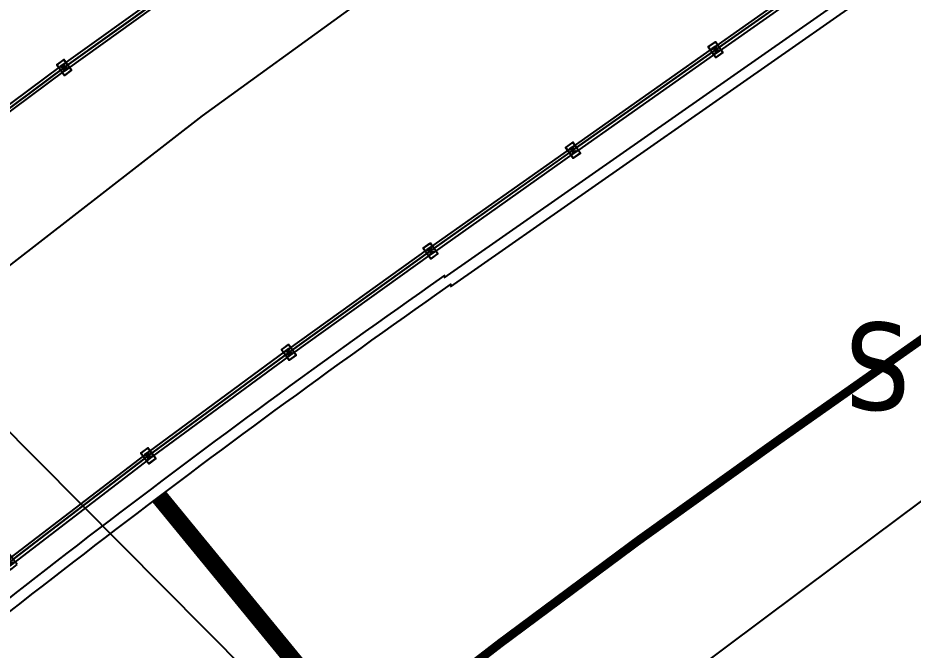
# Model space of a CAD drawing. Extents: x 421500 to 422711, y 436000 to 437000.
# Drawn here: x 422014.21 to 422024.48, y 436547.38 to 436554.63 of the extents above; entities that cross this region are included whole.
import ezdxf

# ---------------------------------------------------------------- set-up
doc = ezdxf.new("R2010")
doc.units = 0
doc.linetypes.add('1001', pattern=[2, 1, 0, 1])
doc.linetypes.add('10041', pattern=[9, 6, -3])
doc.layers.get('0').update_dxf_attribs({"color": 210})
for name, color, linetype in [('716709-ExBase$0$XC-LCCCarriageway', 251, 'Continuous'), ('Lines', 1, 'Continuous'), ('Pr-Kerb', 2, 'Continuous'), ('Pr-KerbEdge', 8, 'Continuous'), ('Pr-PGR', 7, 'Continuous'), ('Pr-PGR-Panels', 4, 'Continuous'), ('XREF UTC_716709_AJB_1b$0$phases', 6, 'Continuous'), ('z-dwgnotes', 11, 'Continuous')]:
    doc.layers.add(name, color=color, linetype=linetype)
doc.styles.add('XREF UTC_716709_AJB_1b$0$KTS_TAHOMA', font='tahoma.ttf')

# ---------------------------------------------------------------- blocks, each defined once
blk = doc.blocks.new('plan-pgr-2')
for p, q in [((0, 0), (2, 0)), ((1.975, 0.035), (0.025, 0.035)), ((1.975, -0.035), (0.025, -0.035))]:
    blk.add_line(p, q)
for points in [[(0.05, -0.075), (0.05, 0.075), (-0.05, 0.075), (-0.05, -0.075)], [(2.05, 0.075), (2.05, -0.075), (1.95, -0.075), (1.95, 0.075)]]:
    blk.add_lwpolyline(points, close=True)
at = {"flags": 128}
for points in [[(-0.025, 0.035), (0.025, 0.035), (0.025, 0.025), (0.005, 0.025), (0.005, -0.025), (0.025, -0.025), (0.025, -0.035), (-0.025, -0.035), (-0.025, -0.025), (-0.005, -0.025), (-0.005, 0.025), (-0.025, 0.025)], [(1.975, 0.035), (2.025, 0.035), (2.025, 0.025), (2.005, 0.025), (2.005, -0.025), (2.025, -0.025), (2.025, -0.035), (1.975, -0.035), (1.975, -0.025), (1.995, -0.025), (1.995, 0.025), (1.975, 0.025)]]:
    blk.add_lwpolyline(points, close=True, dxfattribs=at)
for centre in [(0, 0), (2, 0)]:
    blk.add_circle(centre, 0.0025)

msp = doc.modelspace()

# ---------------------------------------------------------------- linework, layer by layer
at = {"layer": '716709-ExBase$0$XC-LCCCarriageway', "flags": 128}
for points in [[(422005.136, 436528.391), (422006.715, 436531.213), (422009.102, 436534.897), (422011.893, 436538.285), (422012.551, 436538.963), (422014.383, 436541.006), (422015.038, 436541.662), (422016.371, 436542.95), (422024.022, 436548.672), (422031.669, 436554.379), (422039.829, 436560.513), (422048.652, 436567.165), (422056.525, 436572.922), (422057.274, 436573.46), (422061.695, 436576.762), (422062.432, 436577.342), (422070.877, 436583.877), (422079.515, 436590.825), (422087.835, 436597.711), (422096.258, 436604.958), (422105.601, 436613.398), (422113.575, 436620.88)], [(422005.136, 436528.391), (422006.715, 436531.213), (422009.102, 436534.897), (422011.893, 436538.285), (422012.551, 436538.963), (422014.383, 436541.006), (422015.038, 436541.662), (422016.371, 436542.95), (422024.022, 436548.672), (422031.669, 436554.379), (422039.829, 436560.513), (422048.652, 436567.165), (422056.525, 436572.922), (422057.274, 436573.46), (422061.695, 436576.762), (422062.432, 436577.342), (422070.877, 436583.877), (422079.515, 436590.825), (422087.835, 436597.711), (422096.258, 436604.958), (422105.601, 436613.398), (422113.575, 436620.88)], [(422005.136, 436528.391), (422006.715, 436531.213), (422009.102, 436534.897), (422011.893, 436538.285), (422012.551, 436538.963), (422014.383, 436541.006), (422015.038, 436541.662), (422016.371, 436542.95), (422024.022, 436548.672), (422031.669, 436554.379), (422039.829, 436560.513), (422048.652, 436567.165), (422056.525, 436572.922), (422057.274, 436573.46), (422061.695, 436576.762), (422062.432, 436577.342), (422070.877, 436583.877), (422079.515, 436590.825), (422087.835, 436597.711), (422096.258, 436604.958), (422105.601, 436613.398), (422113.575, 436620.88)], [(422003.362, 436555.436), (422006.328, 436555.448), (422007.29, 436555.435), (422009.1, 436555.585), (422009.983, 436555.658), (422013.758, 436556.096), (422016.82, 436556.698), (422018.091, 436556.957), (422018.706, 436556.882), (422019.138, 436556.438), (422019.197, 436555.823), (422018.859, 436555.307), (422018.058, 436554.758), (422016.328, 436553.504), (422010.798, 436549.212), (422010.068, 436548.651), (422007.361, 436546.296), (422006.638, 436545.629), (422005.237, 436544.334), (422004.378, 436543.47)], [(422003.362, 436555.436), (422006.328, 436555.448), (422007.29, 436555.435), (422009.1, 436555.585), (422009.983, 436555.658), (422013.758, 436556.096), (422016.82, 436556.698), (422018.091, 436556.957), (422018.706, 436556.882), (422019.138, 436556.438), (422019.197, 436555.823), (422018.859, 436555.307), (422018.058, 436554.758), (422016.328, 436553.504), (422010.798, 436549.212), (422010.068, 436548.651), (422007.361, 436546.296), (422006.638, 436545.629), (422005.237, 436544.334), (422004.378, 436543.47)]]:
    msp.add_lwpolyline(points, dxfattribs=at)
at = {"layer": 'Lines', "linetype": '10041', "const_width": 0.1, "flags": 128}
msp.add_lwpolyline([(422138.612, 436649.116), (422108.517, 436616.297, -0.021753), (422101.705, 436609.488, -0.008127), (422086.865, 436596.329, -0.01839), (422080.493, 436591.256), (422053.018, 436570.986, -0.005602), (422051.005, 436569.536), (422022.921, 436549.773, 0.012944), (422018.193, 436546.26)], format="xyb", dxfattribs=at)
at = {"layer": 'Lines', "linetype": '1001', "const_width": 0.2, "flags": 128}
msp.add_lwpolyline([(422015.833, 436549.137), (422019.75, 436544.361)], dxfattribs=at)
at = {"layer": 'Pr-Kerb', "flags": 128}
for points in [[(422039.622, 436486.117), (422016.878, 436501.121, -0.052241), (422011.241, 436505.749), (422010.735, 436506.262, -0.404434), (422010.45, 436534.067, -0.049838), (422026.938, 436548.32), (422053.019, 436566.673, 0.005602), (422055.096, 436568.17), (422082.571, 436588.44, 0.01839), (422089.144, 436593.673, 0.008127), (422104.069, 436606.907, 0.021753), (422111.097, 436613.932), (422145.314, 436651.246), (422166.484, 436675.243)], [(422025.025, 436559.492), (422029.65, 436561.412), (422030.116, 436561.619, -0.907924), (422031.095, 436559.885), (422028.258, 436557.9), (422024.161, 436555.033), (422019.171, 436551.542)], [(422019.183, 436551.575), (422019.015, 436551.457, 0.020624), (422011.295, 436545.534)]]:
    msp.add_lwpolyline(points, format="xyb", dxfattribs=at)
at = {"layer": 'Pr-KerbEdge', "flags": 128}
for points in [[(422039.691, 436486.222), (422016.947, 436501.225, -0.052241), (422011.33, 436505.837), (422010.824, 436506.35, -0.404434), (422010.54, 436533.981, -0.049838), (422027.01, 436548.218), (422053.091, 436566.571, 0.005602), (422055.17, 436568.069), (422082.645, 436588.339, 0.01839), (422089.225, 436593.578, 0.008127), (422104.154, 436606.815, 0.021753), (422111.189, 436613.847), (422145.407, 436651.163), (422166.578, 436675.16)], [(422025.073, 436559.376), (422029.699, 436561.297), (422030.166, 436561.504, -0.907924), (422031.023, 436559.988), (422028.186, 436558.003), (422024.089, 436555.136), (422019.099, 436551.644)], [(422019.109, 436551.676), (422018.943, 436551.559, 0.020624), (422011.215, 436545.63)]]:
    msp.add_lwpolyline(points, format="xyb", dxfattribs=at)
at = {"layer": 'Pr-KerbEdge'}
msp.add_arc((422086.924, 436454.956), 118.125, 133.73212, 133.73212, dxfattribs=at)
at = {"layer": 'Pr-PGR', "flags": 128}
for points in [[(422026.83, 436559.691), (422027.123, 436557.713), (422025.487, 436556.562), (422023.851, 436555.411), (422022.216, 436554.26), (422020.58, 436553.109), (422018.947, 436551.954), (422017.321, 436550.79), (422015.71, 436549.605), (422014.122, 436548.388), (422012.556, 436547.145), (422011.007, 436545.879)], [(422006.655, 436542.474), (422005.98, 436543.211), (422004.629, 436544.686), (422005.406, 436546.529), (422006.911, 436547.846), (422008.436, 436549.139), (422009.983, 436550.407), (422011.551, 436551.649), (422013.138, 436552.866), (422014.745, 436554.057), (422016.371, 436555.221), (422018.008, 436556.37), (422019.799, 436557.261), (422021.716, 436557.83)]]:
    msp.add_lwpolyline(points, dxfattribs=at)
at = {"layer": 'z-dwgnotes'}
msp.add_line((422022.699, 436541.248), (422013.945, 436550.049), dxfattribs=at)

# ---------------------------------------------------------------- block references
at = {"layer": 'Pr-PGR-Panels'}
for p, rotation in [((422022.216, 436554.26), 35.13423640196262), ((422016.371, 436555.221), 215.6051870227879), ((422020.58, 436553.109), 35.1335164987568), ((422014.745, 436554.057), 216.5312515119527), ((422018.947, 436551.954), 35.25015607361323), ((422017.321, 436550.79), 35.60973455457317), ((422015.71, 436549.605), 36.34547558108272), ((422014.122, 436548.388), 37.44843923976229)]:
    msp.add_blockref('plan-pgr-2', p, dxfattribs=dict(at, rotation=rotation))

# ---------------------------------------------------------------- texts
at = {"layer": 'XREF UTC_716709_AJB_1b$0$phases', "style": 'XREF UTC_716709_AJB_1b$0$KTS_TAHOMA'}
msp.add_text('S', height=1, dxfattribs=at).set_placement((422023.698, 436550.132))

doc.saveas('drawing.dxf')
